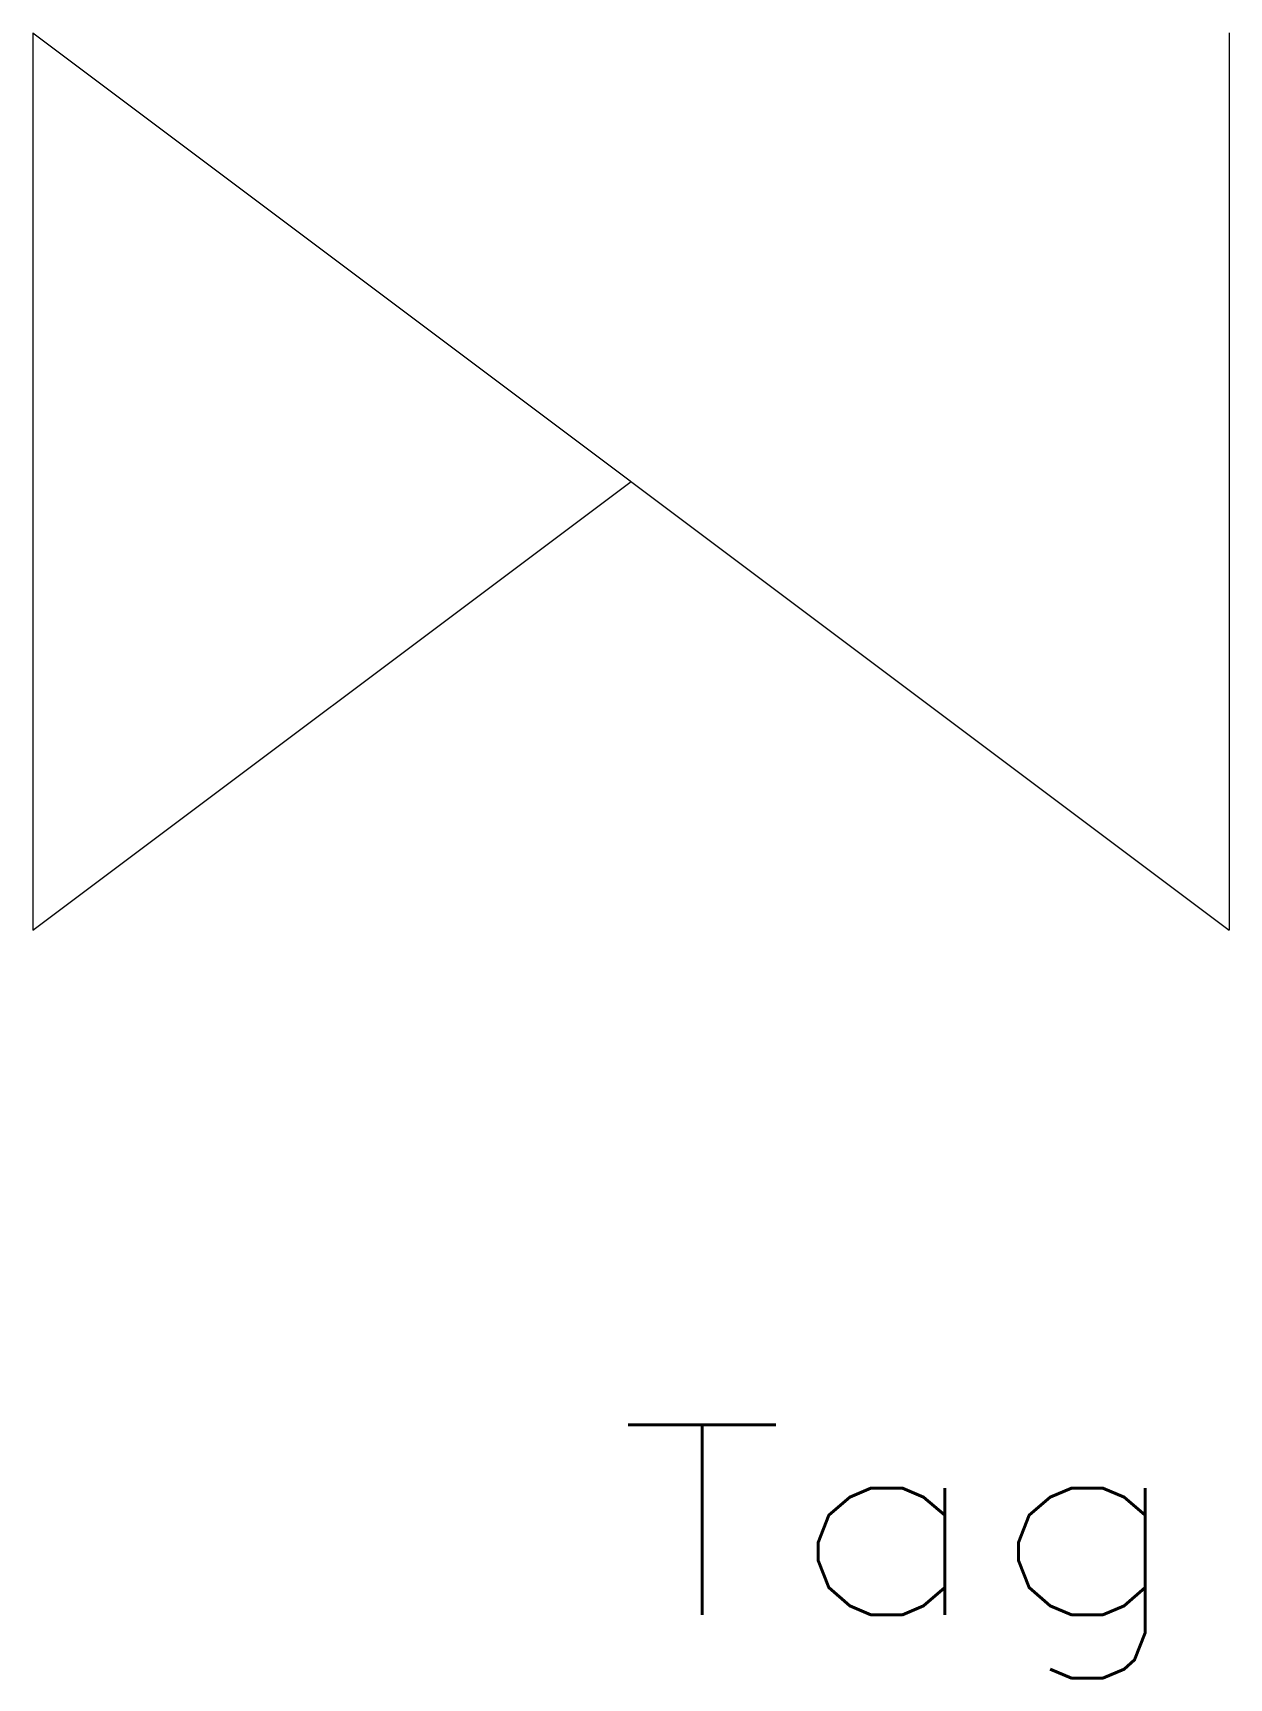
# Model space of a CAD drawing. Header units: inches. Extents: x -3.9 to 4.1, y -8.1 to 2.9.
import ezdxf
from ezdxf.enums import TextEntityAlignment as Align

# ---------------------------------------------------------------- set-up
doc = ezdxf.new("R2010")
doc.units = ezdxf.units.IN
doc.header["$MEASUREMENT"] = 0
doc.layers.get('0').update_dxf_attribs({"lineweight": 0})
doc.styles.add('_TCW_TXTSTY_1', font='TXT.SHX')

msp = doc.modelspace()

# ---------------------------------------------------------------- linework, layer by layer
at = {"linetype": 'Continuous'}
for p, q in [((-3.917, 2.867), (-3.917, -3.133)), ((-3.917, 2.867), (4.083, -3.133)), ((4.083, 2.867), (4.083, -3.133)), ((-3.917, -3.133), (0.083, -0.133))]:
    msp.add_line(p, q, dxfattribs=at)

# ---------------------------------------------------------------- texts
at = {"color": 7, "linetype": 'Continuous', "style": '_TCW_TXTSTY_1', "width": 1.166667}
msp.add_text('Tag', height=1.27, dxfattribs=at).set_placement((-0.006, -7.712), (3.804, -7.712), align=Align.FIT)

doc.saveas('drawing.dxf')
